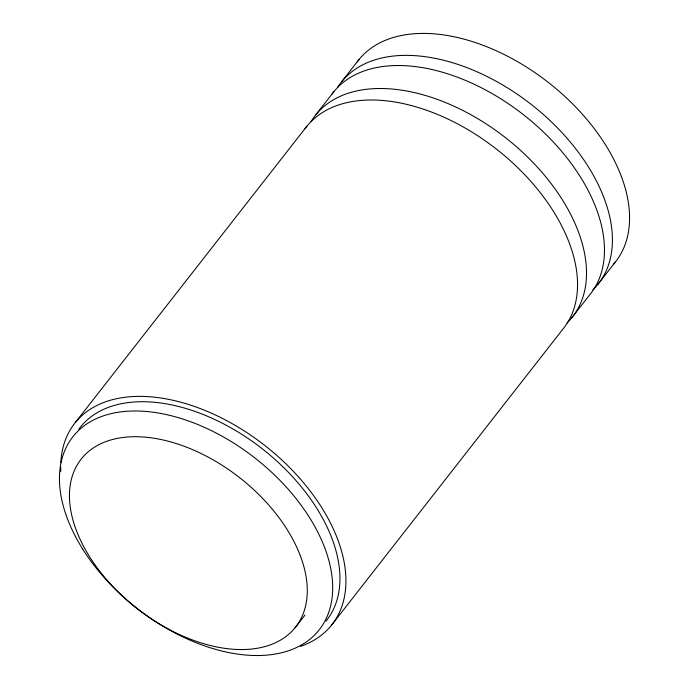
<?xml version="1.0" encoding="UTF-8"?>
<svg xmlns="http://www.w3.org/2000/svg" width="689" height="689" viewBox="0 0 689 689"><rect width="100%" height="100%" fill="white"/><g stroke="black" fill="none" stroke-linecap="round" stroke-linejoin="round"><path stroke-width="1.03" d="M75.334 422.512L306.949 126.139M315.924 114.65L333.889 91.671M341.83 81.509L358.986 59.564M295.073 627.748A136.198 83.154 38 0 0 180.397 444.922A136.198 83.154 38 0 0 89.587 556.729A136.198 83.154 38 0 0 295.073 627.748L305.012 615.027M331.306 625.466L562.93 329.092A163.345 99.724 38 0 0 495.813 148.626A163.345 99.724 38 0 0 305.055 128.602M571.904 317.603L589.862 294.625A163.345 99.724 38 0 0 522.753 114.159A163.345 99.724 38 0 0 331.986 94.135M597.811 284.462L614.958 262.518M60.83 462.569A163.345 99.724 38 0 1 262.81 443.931A163.345 99.724 38 0 1 300.482 646.394M60.821 471.431A163.345 99.724 38 0 1 60.718 466.97M78.804 429.221A156.498 95.547 38 0 1 261.562 448.246A156.498 95.547 38 0 1 325.94 621.211M311.127 121.471A163.345 99.724 38 0 1 506.122 138.179A163.345 99.724 38 0 1 566.978 322.986M357.083 62.027A163.345 99.724 38 0 1 549.185 83.093A163.345 99.724 38 0 1 613.632 264.102M337.584 87.434A163.345 99.724 38 0 1 532.692 105.572A163.345 99.724 38 0 1 592.876 289.845M82.585 548.892A156.498 95.547 38 0 0 318.688 630.487A156.498 95.547 38 0 0 186.926 420.419A156.498 95.547 38 0 0 82.585 548.892"/></g></svg>
